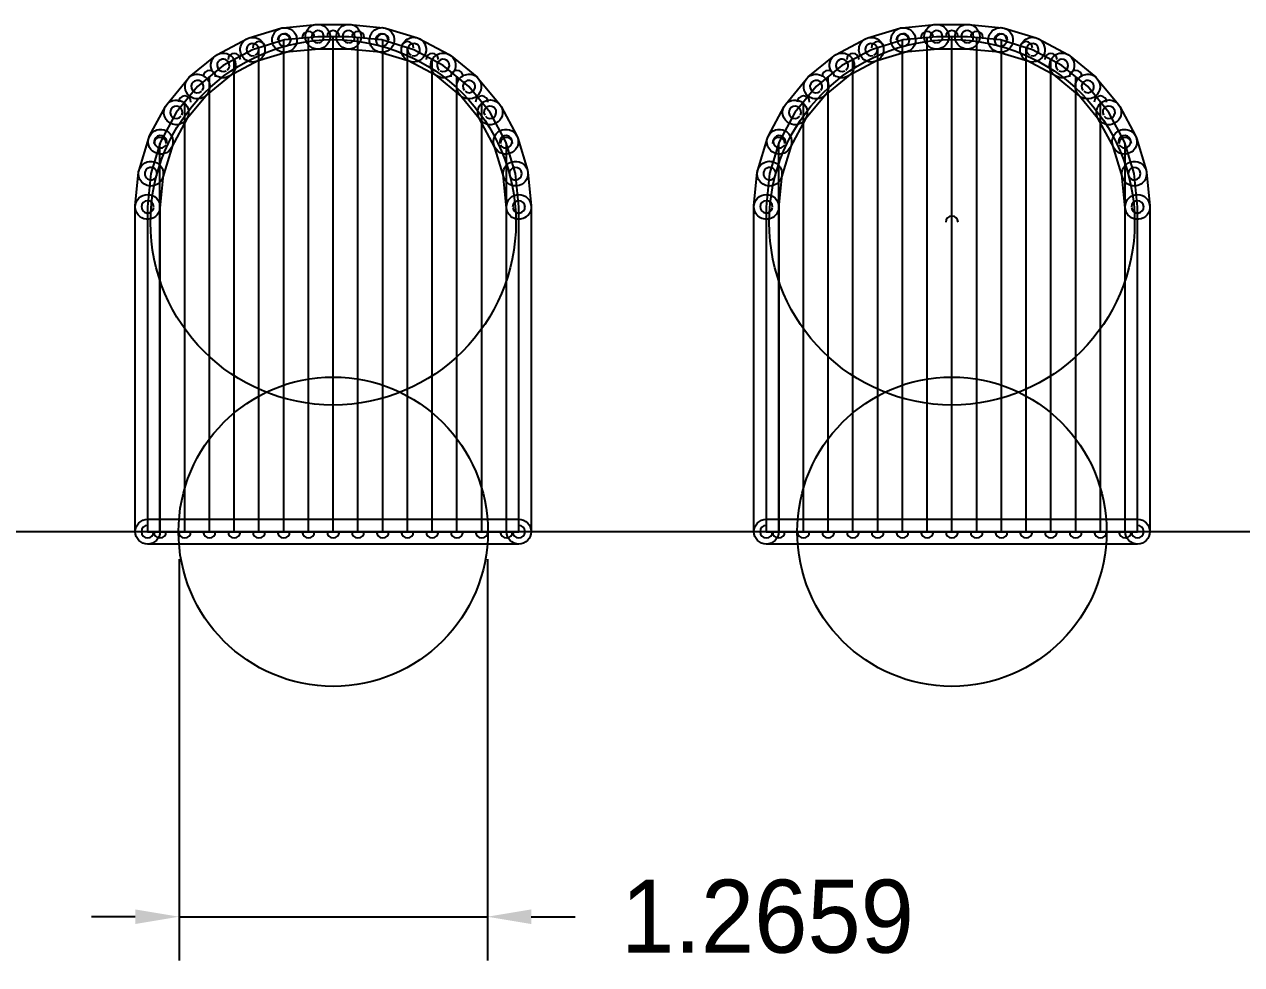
# Model space of a CAD drawing. Extents: x -87.3 to -53.8, y 2.2 to 28.4.
# Drawn here: x -72.375 to -67.378, y 3.838 to 7.699 of the extents above; entities that cross this region are included whole.
import ezdxf

# ---------------------------------------------------------------- set-up
doc = ezdxf.new("R2010")
doc.units = 0
doc.layers.get('0').update_dxf_attribs({"linetype": 'CONTINUOUS'})
doc.layers.get('DEFPOINTS').update_dxf_attribs({"linetype": 'CONTINUOUS'})
for name, color, linetype in [('16', 5, 'CONTINUOUS'), ('17', 3, 'CONTINUOUS'), ('20', 6, 'CONTINUOUS')]:
    doc.layers.add(name, color=color, linetype=linetype)
doc.styles.add('VCDSTYLE33', font='txt', dxfattribs={"width": 0.98})
doc.dimstyles.new('VCDDIMSTYLE01', dxfattribs={"dimtxt": 0.3, "dimasz": 0.18, "dimexe": 0.18, "dimexo": 0.0625, "dimgap": 0.09, "dimtad": 0, "dimtih": 1, "dimtoh": 1, "dimdec": 4, "dimzin": 12, "dimtxsty": 'VCDSTYLE33', "dimsah": 1, "dimcen": 0.09, "dimazin": 3, "dimtfac": 1, "dimtdec": 4, "dimtmove": 0, "dimatfit": 3, "dimtolj": 1, "dimtzin": 0})

# ---------------------------------------------------------------- blocks, each defined once
blk = doc.blocks.new('#POLYLINE_61_')
at = {"layer": '16'}
blk.add_arc((-68.5674, 5.6161), 0.0254, 180, 0, dxfattribs=at)
blk = doc.blocks.new('#POLYLINE_62_')
at = {"layer": '16'}
blk.add_arc((-68.5674, 6.8861), 0.0254, 0, 180, dxfattribs=at)
blk = doc.blocks.new('#POLYLINE_63_')
at = {"layer": '16'}
blk.add_line((-68.5674, 5.6161), (-68.5674, 6.8861), dxfattribs=at)
blk = doc.blocks.new('ROUNDP_15_')
blk.add_circle((0, 0), 0.635)
blk = doc.blocks.new('ROUNDP_16_')
blk.add_circle((0, 0), 0.635)
blk = doc.blocks.new('#POLYLINE_1162_')
at = {"layer": '16'}
blk.add_arc((-69.2786, 5.6161), 0.0254, 180, 0, dxfattribs=at)
blk = doc.blocks.new('#POLYLINE_1163_')
at = {"layer": '16'}
blk.add_arc((-69.2786, 7.2091), 0.0254, 0, 180, dxfattribs=at)
blk = doc.blocks.new('#POLYLINE_1164_')
at = {"layer": '16'}
blk.add_line((-69.2786, 5.6161), (-69.2786, 7.2091), dxfattribs=at)
blk = doc.blocks.new('#POLYLINE_1165_')
at = {"layer": '16'}
blk.add_arc((-69.177, 5.6161), 0.0254, 180, 0, dxfattribs=at)
blk = doc.blocks.new('#POLYLINE_1166_')
at = {"layer": '16'}
blk.add_arc((-69.177, 7.3799), 0.0254, 0, 180, dxfattribs=at)
blk = doc.blocks.new('#POLYLINE_1167_')
at = {"layer": '16'}
blk.add_line((-69.177, 5.6161), (-69.177, 7.3799), dxfattribs=at)
blk = doc.blocks.new('#POLYLINE_1168_')
at = {"layer": '16'}
blk.add_arc((-69.0754, 5.6161), 0.0254, 180, 0, dxfattribs=at)
blk = doc.blocks.new('#POLYLINE_1169_')
at = {"layer": '16'}
blk.add_arc((-69.0754, 7.4841), 0.0254, 0, 180, dxfattribs=at)
blk = doc.blocks.new('#POLYLINE_1170_')
at = {"layer": '16'}
blk.add_line((-69.0754, 5.6161), (-69.0754, 7.4841), dxfattribs=at)
blk = doc.blocks.new('#POLYLINE_1171_')
at = {"layer": '16'}
blk.add_arc((-68.9738, 5.6161), 0.0254, 180, 0, dxfattribs=at)
blk = doc.blocks.new('#POLYLINE_1172_')
at = {"layer": '16'}
blk.add_arc((-68.9738, 7.5545), 0.0254, 0, 180, dxfattribs=at)
blk = doc.blocks.new('#POLYLINE_1173_')
at = {"layer": '16'}
blk.add_line((-68.9738, 5.6161), (-68.9738, 7.5545), dxfattribs=at)
blk = doc.blocks.new('#POLYLINE_1174_')
at = {"layer": '16'}
blk.add_arc((-68.8722, 5.6161), 0.0254, 180, 0, dxfattribs=at)
blk = doc.blocks.new('#POLYLINE_1175_')
at = {"layer": '16'}
blk.add_arc((-68.8722, 7.6028), 0.0254, 0, 180, dxfattribs=at)
blk = doc.blocks.new('#POLYLINE_1176_')
at = {"layer": '16'}
blk.add_line((-68.8722, 5.6161), (-68.8722, 7.6028), dxfattribs=at)
blk = doc.blocks.new('#POLYLINE_1177_')
at = {"layer": '16'}
blk.add_arc((-68.7706, 5.6161), 0.0254, 180, 0, dxfattribs=at)
blk = doc.blocks.new('#POLYLINE_1178_')
at = {"layer": '16'}
blk.add_arc((-68.7706, 7.6336), 0.0254, 0, 180, dxfattribs=at)
blk = doc.blocks.new('#POLYLINE_1179_')
at = {"layer": '16'}
blk.add_line((-68.7706, 5.6161), (-68.7706, 7.6336), dxfattribs=at)
blk = doc.blocks.new('#POLYLINE_1180_')
at = {"layer": '16'}
blk.add_arc((-68.669, 5.6161), 0.0254, 180, 0, dxfattribs=at)
blk = doc.blocks.new('#POLYLINE_1181_')
at = {"layer": '16'}
blk.add_arc((-68.669, 7.6444), 0.0254, 0, 180, dxfattribs=at)
blk = doc.blocks.new('#POLYLINE_1182_')
at = {"layer": '16'}
blk.add_line((-68.669, 5.6161), (-68.669, 7.6444), dxfattribs=at)
blk = doc.blocks.new('#POLYLINE_1183_')
at = {"layer": '16'}
blk.add_arc((-68.5674, 5.6161), 0.0254, 180, 0, dxfattribs=at)
blk = doc.blocks.new('#POLYLINE_1184_')
at = {"layer": '16'}
blk.add_arc((-68.5674, 7.6481), 0.0254, 0, 180, dxfattribs=at)
blk = doc.blocks.new('#POLYLINE_1185_')
at = {"layer": '16'}
blk.add_line((-68.5674, 5.6161), (-68.5674, 7.6481), dxfattribs=at)
blk = doc.blocks.new('#POLYLINE_1186_')
at = {"layer": '16'}
blk.add_arc((-68.4658, 5.6161), 0.0254, 180, 0, dxfattribs=at)
blk = doc.blocks.new('#POLYLINE_1187_')
at = {"layer": '16'}
blk.add_arc((-68.4658, 7.6443), 0.0254, 0, 180, dxfattribs=at)
blk = doc.blocks.new('#POLYLINE_1188_')
at = {"layer": '16'}
blk.add_line((-68.4658, 5.6161), (-68.4658, 7.6443), dxfattribs=at)
blk = doc.blocks.new('#POLYLINE_1189_')
at = {"layer": '16'}
blk.add_arc((-68.3642, 5.6161), 0.0254, 180, 0, dxfattribs=at)
blk = doc.blocks.new('#POLYLINE_1190_')
at = {"layer": '16'}
blk.add_arc((-68.3642, 7.6336), 0.0254, 0, 180, dxfattribs=at)
blk = doc.blocks.new('#POLYLINE_1191_')
at = {"layer": '16'}
blk.add_line((-68.3642, 5.6161), (-68.3642, 7.6336), dxfattribs=at)
blk = doc.blocks.new('#POLYLINE_1192_')
at = {"layer": '16'}
blk.add_arc((-68.2626, 5.6161), 0.0254, 180, 0, dxfattribs=at)
blk = doc.blocks.new('#POLYLINE_1193_')
at = {"layer": '16'}
blk.add_arc((-68.2626, 7.6028), 0.0254, 0, 180, dxfattribs=at)
blk = doc.blocks.new('#POLYLINE_1194_')
at = {"layer": '16'}
blk.add_line((-68.2626, 5.6161), (-68.2626, 7.6028), dxfattribs=at)
blk = doc.blocks.new('#POLYLINE_1195_')
at = {"layer": '16'}
blk.add_arc((-68.161, 5.6161), 0.0254, 180, 0, dxfattribs=at)
blk = doc.blocks.new('#POLYLINE_1196_')
at = {"layer": '16'}
blk.add_arc((-68.161, 7.5545), 0.0254, 0, 180, dxfattribs=at)
blk = doc.blocks.new('#POLYLINE_1197_')
at = {"layer": '16'}
blk.add_line((-68.161, 5.6161), (-68.161, 7.5545), dxfattribs=at)
blk = doc.blocks.new('#POLYLINE_1198_')
at = {"layer": '16'}
blk.add_arc((-68.0594, 5.6161), 0.0254, 180, 0, dxfattribs=at)
blk = doc.blocks.new('#POLYLINE_1199_')
at = {"layer": '16'}
blk.add_arc((-68.0594, 7.4841), 0.0254, 0, 180, dxfattribs=at)
blk = doc.blocks.new('#POLYLINE_1200_')
at = {"layer": '16'}
blk.add_line((-68.0594, 5.6161), (-68.0594, 7.4841), dxfattribs=at)
blk = doc.blocks.new('#POLYLINE_1201_')
at = {"layer": '16'}
blk.add_arc((-67.9578, 5.6161), 0.0254, 180, 0, dxfattribs=at)
blk = doc.blocks.new('#POLYLINE_1202_')
at = {"layer": '16'}
blk.add_arc((-67.9578, 7.3799), 0.0254, 0, 180, dxfattribs=at)
blk = doc.blocks.new('#POLYLINE_1203_')
at = {"layer": '16'}
blk.add_line((-67.9578, 5.6161), (-67.9578, 7.3799), dxfattribs=at)
blk = doc.blocks.new('#POLYLINE_1204_')
at = {"layer": '16'}
blk.add_arc((-67.8562, 5.6161), 0.0254, 180, 0, dxfattribs=at)
blk = doc.blocks.new('#POLYLINE_1205_')
at = {"layer": '16'}
blk.add_arc((-67.8562, 7.2091), 0.0254, 0, 180, dxfattribs=at)
blk = doc.blocks.new('#POLYLINE_1206_')
at = {"layer": '16'}
blk.add_line((-67.8562, 5.6161), (-67.8562, 7.2091), dxfattribs=at)
blk = doc.blocks.new('#POLYLINE_1207_')
at = {"layer": '16'}
blk.add_arc((-69.3294, 5.6161), 0.0254, 90, 270, dxfattribs=at)
blk = doc.blocks.new('#POLYLINE_1208_')
at = {"layer": '16'}
blk.add_arc((-67.8054, 5.6161), 0.0254, 270, 90, dxfattribs=at)
blk = doc.blocks.new('#POLYLINE_1209_')
at = {"layer": '16'}
blk.add_line((-69.3294, 5.6161), (-67.8054, 5.6161), dxfattribs=at)
blk = doc.blocks.new('#POLYLINE_1210_')
at = {"layer": '16'}
blk.add_arc((-69.3294, 6.9496), 0.0254, 0, 180, dxfattribs=at)
blk = doc.blocks.new('#POLYLINE_1211_')
at = {"layer": '16'}
blk.add_arc((-69.3294, 5.6161), 0.0254, 180, 0, dxfattribs=at)
blk = doc.blocks.new('#POLYLINE_1212_')
at = {"layer": '16'}
blk.add_line((-69.3294, 6.9496), (-69.3294, 5.6161), dxfattribs=at)
blk = doc.blocks.new('#POLYLINE_1213_')
at = {"layer": '16'}
blk.add_arc((-69.316, 7.0859), 0.0254, 354.3567, 174.3567, dxfattribs=at)
blk = doc.blocks.new('#POLYLINE_1214_')
at = {"layer": '16'}
blk.add_arc((-69.3294, 6.9496), 0.0254, 174.3567, 354.3567, dxfattribs=at)
blk = doc.blocks.new('#POLYLINE_1215_')
at = {"layer": '16'}
blk.add_line((-69.316, 7.0859), (-69.3294, 6.9496), dxfattribs=at)
blk = doc.blocks.new('#POLYLINE_1216_')
at = {"layer": '16'}
blk.add_arc((-69.2762, 7.2169), 0.0254, 343.0631, 163.0631, dxfattribs=at)
blk = doc.blocks.new('#POLYLINE_1217_')
at = {"layer": '16'}
blk.add_arc((-69.316, 7.0859), 0.0254, 163.1711, 343.1711, dxfattribs=at)
blk = doc.blocks.new('#POLYLINE_1218_')
at = {"layer": '16'}
blk.add_line((-69.2762, 7.2169), (-69.316, 7.0859), dxfattribs=at)
blk = doc.blocks.new('#POLYLINE_1219_')
at = {"layer": '16'}
blk.add_arc((-69.2117, 7.3377), 0.0254, 331.9209, 151.9209, dxfattribs=at)
blk = doc.blocks.new('#POLYLINE_1220_')
at = {"layer": '16'}
blk.add_arc((-69.2762, 7.2169), 0.0254, 151.8214, 331.8214, dxfattribs=at)
blk = doc.blocks.new('#POLYLINE_1221_')
at = {"layer": '16'}
blk.add_line((-69.2117, 7.3377), (-69.2762, 7.2169), dxfattribs=at)
blk = doc.blocks.new('#POLYLINE_1222_')
at = {"layer": '16'}
blk.add_arc((-69.1249, 7.4435), 0.0254, 320.6709, 140.6709, dxfattribs=at)
blk = doc.blocks.new('#POLYLINE_1223_')
at = {"layer": '16'}
blk.add_arc((-69.2117, 7.3377), 0.0254, 140.6709, 320.6709, dxfattribs=at)
blk = doc.blocks.new('#POLYLINE_1224_')
at = {"layer": '16'}
blk.add_line((-69.1248, 7.4435), (-69.2117, 7.3377), dxfattribs=at)
blk = doc.blocks.new('#POLYLINE_1225_')
at = {"layer": '16'}
blk.add_arc((-69.019, 7.5304), 0.0254, 309.3291, 129.3291, dxfattribs=at)
blk = doc.blocks.new('#POLYLINE_1226_')
at = {"layer": '16'}
blk.add_arc((-69.1248, 7.4436), 0.0254, 129.3291, 309.3291, dxfattribs=at)
blk = doc.blocks.new('#POLYLINE_1227_')
at = {"layer": '16'}
blk.add_line((-69.019, 7.5304), (-69.1248, 7.4435), dxfattribs=at)
blk = doc.blocks.new('#POLYLINE_1228_')
at = {"layer": '16'}
blk.add_arc((-68.8982, 7.5949), 0.0254, 298.1786, 118.1786, dxfattribs=at)
blk = doc.blocks.new('#POLYLINE_1229_')
at = {"layer": '16'}
blk.add_arc((-69.019, 7.5304), 0.0254, 118.0791, 298.0791, dxfattribs=at)
blk = doc.blocks.new('#POLYLINE_1230_')
at = {"layer": '16'}
blk.add_line((-68.8982, 7.5949), (-69.019, 7.5304), dxfattribs=at)
blk = doc.blocks.new('#POLYLINE_1231_')
at = {"layer": '16'}
blk.add_arc((-68.7672, 7.6347), 0.0254, 286.8289, 106.8289, dxfattribs=at)
blk = doc.blocks.new('#POLYLINE_1232_')
at = {"layer": '16'}
blk.add_arc((-68.8982, 7.5949), 0.0254, 106.9369, 286.9369, dxfattribs=at)
blk = doc.blocks.new('#POLYLINE_1233_')
at = {"layer": '16'}
blk.add_line((-68.7672, 7.6347), (-68.8982, 7.5949), dxfattribs=at)
blk = doc.blocks.new('#POLYLINE_1234_')
at = {"layer": '16'}
blk.add_arc((-68.6309, 7.6481), 0.0254, 275.6433, 95.6433, dxfattribs=at)
blk = doc.blocks.new('#POLYLINE_1235_')
at = {"layer": '16'}
blk.add_arc((-68.7672, 7.6347), 0.0254, 95.6433, 275.6433, dxfattribs=at)
blk = doc.blocks.new('#POLYLINE_1236_')
at = {"layer": '16'}
blk.add_line((-68.6309, 7.6481), (-68.7672, 7.6347), dxfattribs=at)
blk = doc.blocks.new('#POLYLINE_1237_')
at = {"layer": '16'}
blk.add_arc((-68.5039, 7.6481), 0.0254, 270, 90, dxfattribs=at)
blk = doc.blocks.new('#POLYLINE_1238_')
at = {"layer": '16'}
blk.add_arc((-68.6309, 7.6481), 0.0254, 90, 270, dxfattribs=at)
blk = doc.blocks.new('#POLYLINE_1239_')
at = {"layer": '16'}
blk.add_line((-68.5039, 7.6481), (-68.6309, 7.6481), dxfattribs=at)
blk = doc.blocks.new('#POLYLINE_1240_')
at = {"layer": '16'}
blk.add_arc((-68.3676, 7.6347), 0.0254, 264.3567, 84.3567, dxfattribs=at)
blk = doc.blocks.new('#POLYLINE_1241_')
at = {"layer": '16'}
blk.add_arc((-68.5039, 7.6481), 0.0254, 84.3567, 264.3567, dxfattribs=at)
blk = doc.blocks.new('#POLYLINE_1242_')
at = {"layer": '16'}
blk.add_line((-68.3676, 7.6347), (-68.5039, 7.6481), dxfattribs=at)
blk = doc.blocks.new('#POLYLINE_1243_')
at = {"layer": '16'}
blk.add_arc((-68.2366, 7.5949), 0.0254, 253.0631, 73.0631, dxfattribs=at)
blk = doc.blocks.new('#POLYLINE_1244_')
at = {"layer": '16'}
blk.add_arc((-68.3677, 7.6347), 0.0254, 73.1711, 253.1711, dxfattribs=at)
blk = doc.blocks.new('#POLYLINE_1245_')
at = {"layer": '16'}
blk.add_line((-68.2366, 7.5949), (-68.3676, 7.6347), dxfattribs=at)
blk = doc.blocks.new('#POLYLINE_1246_')
at = {"layer": '16'}
blk.add_arc((-68.1159, 7.5304), 0.0254, 241.9209, 61.9209, dxfattribs=at)
blk = doc.blocks.new('#POLYLINE_1247_')
at = {"layer": '16'}
blk.add_arc((-68.2366, 7.5949), 0.0254, 61.8214, 241.8214, dxfattribs=at)
blk = doc.blocks.new('#POLYLINE_1248_')
at = {"layer": '16'}
blk.add_line((-68.1158, 7.5304), (-68.2366, 7.5949), dxfattribs=at)
blk = doc.blocks.new('#POLYLINE_1249_')
at = {"layer": '16'}
blk.add_arc((-68.01, 7.4436), 0.0254, 230.6709, 50.6709, dxfattribs=at)
blk = doc.blocks.new('#POLYLINE_1250_')
at = {"layer": '16'}
blk.add_arc((-68.1158, 7.5304), 0.0254, 50.6709, 230.6709, dxfattribs=at)
blk = doc.blocks.new('#POLYLINE_1251_')
at = {"layer": '16'}
blk.add_line((-68.01, 7.4435), (-68.1158, 7.5304), dxfattribs=at)
blk = doc.blocks.new('#POLYLINE_1252_')
at = {"layer": '16'}
blk.add_arc((-67.9232, 7.3377), 0.0254, 219.3291, 39.3291, dxfattribs=at)
blk = doc.blocks.new('#POLYLINE_1253_')
at = {"layer": '16'}
blk.add_arc((-68.01, 7.4435), 0.0254, 39.3291, 219.3291, dxfattribs=at)
blk = doc.blocks.new('#POLYLINE_1254_')
at = {"layer": '16'}
blk.add_line((-67.9231, 7.3377), (-68.01, 7.4435), dxfattribs=at)
blk = doc.blocks.new('#POLYLINE_1255_')
at = {"layer": '16'}
blk.add_arc((-67.8586, 7.2169), 0.0254, 208.1786, 28.1786, dxfattribs=at)
blk = doc.blocks.new('#POLYLINE_1256_')
at = {"layer": '16'}
blk.add_arc((-67.9231, 7.3377), 0.0254, 28.0791, 208.0791, dxfattribs=at)
blk = doc.blocks.new('#POLYLINE_1257_')
at = {"layer": '16'}
blk.add_line((-67.8586, 7.2169), (-67.9231, 7.3377), dxfattribs=at)
blk = doc.blocks.new('#POLYLINE_1258_')
at = {"layer": '16'}
blk.add_arc((-67.8188, 7.0859), 0.0254, 196.8289, 16.8289, dxfattribs=at)
blk = doc.blocks.new('#POLYLINE_1259_')
at = {"layer": '16'}
blk.add_arc((-67.8586, 7.2169), 0.0254, 16.9369, 196.9369, dxfattribs=at)
blk = doc.blocks.new('#POLYLINE_1260_')
at = {"layer": '16'}
blk.add_line((-67.8188, 7.0859), (-67.8586, 7.2169), dxfattribs=at)
blk = doc.blocks.new('#POLYLINE_1261_')
at = {"layer": '16'}
blk.add_arc((-67.8054, 6.9496), 0.0254, 185.6433, 5.6433, dxfattribs=at)
blk = doc.blocks.new('#POLYLINE_1262_')
at = {"layer": '16'}
blk.add_arc((-67.8188, 7.0859), 0.0254, 5.6433, 185.6433, dxfattribs=at)
blk = doc.blocks.new('#POLYLINE_1263_')
at = {"layer": '16'}
blk.add_line((-67.8054, 6.9496), (-67.8188, 7.0859), dxfattribs=at)
blk = doc.blocks.new('#POLYLINE_1264_')
at = {"layer": '16'}
blk.add_arc((-67.8054, 5.6161), 0.0254, 180, 0, dxfattribs=at)
blk = doc.blocks.new('#POLYLINE_1265_')
at = {"layer": '16'}
blk.add_arc((-67.8054, 6.9496), 0.0254, 0, 180, dxfattribs=at)
blk = doc.blocks.new('#POLYLINE_1266_')
at = {"layer": '16'}
blk.add_line((-67.8054, 5.6161), (-67.8054, 6.9496), dxfattribs=at)
blk = doc.blocks.new('ROUNDP_22_')
blk.add_circle((0, 0), 0.75)
blk = doc.blocks.new('#POLYLINE_1267_')
at = {"layer": '16'}
blk.add_arc((-71.8186, 5.6161), 0.0254, 180, 0, dxfattribs=at)
blk = doc.blocks.new('#POLYLINE_1268_')
at = {"layer": '16'}
blk.add_arc((-71.8186, 7.2091), 0.0254, 0, 180, dxfattribs=at)
blk = doc.blocks.new('#POLYLINE_1269_')
at = {"layer": '16'}
blk.add_line((-71.8186, 5.6161), (-71.8186, 7.2091), dxfattribs=at)
blk = doc.blocks.new('#POLYLINE_1270_')
at = {"layer": '16'}
blk.add_arc((-71.717, 5.6161), 0.0254, 180, 0, dxfattribs=at)
blk = doc.blocks.new('#POLYLINE_1271_')
at = {"layer": '16'}
blk.add_arc((-71.717, 7.3799), 0.0254, 0, 180, dxfattribs=at)
blk = doc.blocks.new('#POLYLINE_1272_')
at = {"layer": '16'}
blk.add_line((-71.717, 5.6161), (-71.717, 7.3799), dxfattribs=at)
blk = doc.blocks.new('#POLYLINE_1273_')
at = {"layer": '16'}
blk.add_arc((-71.6154, 5.6161), 0.0254, 180, 0, dxfattribs=at)
blk = doc.blocks.new('#POLYLINE_1274_')
at = {"layer": '16'}
blk.add_arc((-71.6154, 7.4841), 0.0254, 0, 180, dxfattribs=at)
blk = doc.blocks.new('#POLYLINE_1275_')
at = {"layer": '16'}
blk.add_line((-71.6154, 5.6161), (-71.6154, 7.4841), dxfattribs=at)
blk = doc.blocks.new('#POLYLINE_1276_')
at = {"layer": '16'}
blk.add_arc((-71.5138, 5.6161), 0.0254, 180, 0, dxfattribs=at)
blk = doc.blocks.new('#POLYLINE_1277_')
at = {"layer": '16'}
blk.add_arc((-71.5138, 7.5545), 0.0254, 0, 180, dxfattribs=at)
blk = doc.blocks.new('#POLYLINE_1278_')
at = {"layer": '16'}
blk.add_line((-71.5138, 5.6161), (-71.5138, 7.5545), dxfattribs=at)
blk = doc.blocks.new('#POLYLINE_1279_')
at = {"layer": '16'}
blk.add_arc((-71.4122, 5.6161), 0.0254, 180, 0, dxfattribs=at)
blk = doc.blocks.new('#POLYLINE_1280_')
at = {"layer": '16'}
blk.add_arc((-71.4122, 7.6028), 0.0254, 0, 180, dxfattribs=at)
blk = doc.blocks.new('#POLYLINE_1281_')
at = {"layer": '16'}
blk.add_line((-71.4122, 5.6161), (-71.4122, 7.6028), dxfattribs=at)
blk = doc.blocks.new('#POLYLINE_1282_')
at = {"layer": '16'}
blk.add_arc((-71.3106, 5.6161), 0.0254, 180, 0, dxfattribs=at)
blk = doc.blocks.new('#POLYLINE_1283_')
at = {"layer": '16'}
blk.add_arc((-71.3106, 7.6336), 0.0254, 0, 180, dxfattribs=at)
blk = doc.blocks.new('#POLYLINE_1284_')
at = {"layer": '16'}
blk.add_line((-71.3106, 5.6161), (-71.3106, 7.6336), dxfattribs=at)
blk = doc.blocks.new('#POLYLINE_1285_')
at = {"layer": '16'}
blk.add_arc((-71.209, 5.6161), 0.0254, 180, 0, dxfattribs=at)
blk = doc.blocks.new('#POLYLINE_1286_')
at = {"layer": '16'}
blk.add_arc((-71.209, 7.6444), 0.0254, 0, 180, dxfattribs=at)
blk = doc.blocks.new('#POLYLINE_1287_')
at = {"layer": '16'}
blk.add_line((-71.209, 5.6161), (-71.209, 7.6444), dxfattribs=at)
blk = doc.blocks.new('#POLYLINE_1288_')
at = {"layer": '16'}
blk.add_arc((-71.1074, 5.6161), 0.0254, 180, 0, dxfattribs=at)
blk = doc.blocks.new('#POLYLINE_1289_')
at = {"layer": '16'}
blk.add_arc((-71.1074, 7.6481), 0.0254, 0, 180, dxfattribs=at)
blk = doc.blocks.new('#POLYLINE_1290_')
at = {"layer": '16'}
blk.add_line((-71.1074, 5.6161), (-71.1074, 7.6481), dxfattribs=at)
blk = doc.blocks.new('#POLYLINE_1291_')
at = {"layer": '16'}
blk.add_arc((-71.0058, 5.6161), 0.0254, 180, 0, dxfattribs=at)
blk = doc.blocks.new('#POLYLINE_1292_')
at = {"layer": '16'}
blk.add_arc((-71.0058, 7.6443), 0.0254, 0, 180, dxfattribs=at)
blk = doc.blocks.new('#POLYLINE_1293_')
at = {"layer": '16'}
blk.add_line((-71.0058, 5.6161), (-71.0058, 7.6443), dxfattribs=at)
blk = doc.blocks.new('#POLYLINE_1294_')
at = {"layer": '16'}
blk.add_arc((-70.9042, 5.6161), 0.0254, 180, 0, dxfattribs=at)
blk = doc.blocks.new('#POLYLINE_1295_')
at = {"layer": '16'}
blk.add_arc((-70.9042, 7.6336), 0.0254, 0, 180, dxfattribs=at)
blk = doc.blocks.new('#POLYLINE_1296_')
at = {"layer": '16'}
blk.add_line((-70.9042, 5.6161), (-70.9042, 7.6336), dxfattribs=at)
blk = doc.blocks.new('#POLYLINE_1297_')
at = {"layer": '16'}
blk.add_arc((-70.8026, 5.6161), 0.0254, 180, 0, dxfattribs=at)
blk = doc.blocks.new('#POLYLINE_1298_')
at = {"layer": '16'}
blk.add_arc((-70.8026, 7.6028), 0.0254, 0, 180, dxfattribs=at)
blk = doc.blocks.new('#POLYLINE_1299_')
at = {"layer": '16'}
blk.add_line((-70.8026, 5.6161), (-70.8026, 7.6028), dxfattribs=at)
blk = doc.blocks.new('#POLYLINE_1300_')
at = {"layer": '16'}
blk.add_arc((-70.701, 5.6161), 0.0254, 180, 0, dxfattribs=at)
blk = doc.blocks.new('#POLYLINE_1301_')
at = {"layer": '16'}
blk.add_arc((-70.701, 7.5545), 0.0254, 0, 180, dxfattribs=at)
blk = doc.blocks.new('#POLYLINE_1302_')
at = {"layer": '16'}
blk.add_line((-70.701, 5.6161), (-70.701, 7.5545), dxfattribs=at)
blk = doc.blocks.new('#POLYLINE_1303_')
at = {"layer": '16'}
blk.add_arc((-70.5994, 5.6161), 0.0254, 180, 0, dxfattribs=at)
blk = doc.blocks.new('#POLYLINE_1304_')
at = {"layer": '16'}
blk.add_arc((-70.5994, 7.4841), 0.0254, 0, 180, dxfattribs=at)
blk = doc.blocks.new('#POLYLINE_1305_')
at = {"layer": '16'}
blk.add_line((-70.5994, 5.6161), (-70.5994, 7.4841), dxfattribs=at)
blk = doc.blocks.new('#POLYLINE_1306_')
at = {"layer": '16'}
blk.add_arc((-70.4978, 5.6161), 0.0254, 180, 0, dxfattribs=at)
blk = doc.blocks.new('#POLYLINE_1307_')
at = {"layer": '16'}
blk.add_arc((-70.4978, 7.3799), 0.0254, 0, 180, dxfattribs=at)
blk = doc.blocks.new('#POLYLINE_1308_')
at = {"layer": '16'}
blk.add_line((-70.4978, 5.6161), (-70.4978, 7.3799), dxfattribs=at)
blk = doc.blocks.new('#POLYLINE_1309_')
at = {"layer": '16'}
blk.add_arc((-70.3962, 5.6161), 0.0254, 180, 0, dxfattribs=at)
blk = doc.blocks.new('#POLYLINE_1310_')
at = {"layer": '16'}
blk.add_arc((-70.3962, 7.2091), 0.0254, 0, 180, dxfattribs=at)
blk = doc.blocks.new('#POLYLINE_1311_')
at = {"layer": '16'}
blk.add_line((-70.3962, 5.6161), (-70.3962, 7.2091), dxfattribs=at)
blk = doc.blocks.new('#POLYLINE_1312_')
at = {"layer": '16'}
blk.add_arc((-71.8694, 5.6161), 0.0254, 90, 270, dxfattribs=at)
blk = doc.blocks.new('#POLYLINE_1313_')
at = {"layer": '16'}
blk.add_arc((-70.3454, 5.6161), 0.0254, 270, 90, dxfattribs=at)
blk = doc.blocks.new('#POLYLINE_1314_')
at = {"layer": '16'}
blk.add_line((-71.8694, 5.6161), (-70.3454, 5.6161), dxfattribs=at)
blk = doc.blocks.new('#POLYLINE_1315_')
at = {"layer": '16'}
blk.add_arc((-71.8694, 6.9496), 0.0254, 0, 180, dxfattribs=at)
blk = doc.blocks.new('#POLYLINE_1316_')
at = {"layer": '16'}
blk.add_arc((-71.8694, 5.6161), 0.0254, 180, 0, dxfattribs=at)
blk = doc.blocks.new('#POLYLINE_1317_')
at = {"layer": '16'}
blk.add_line((-71.8694, 6.9496), (-71.8694, 5.6161), dxfattribs=at)
blk = doc.blocks.new('#POLYLINE_1318_')
at = {"layer": '16'}
blk.add_arc((-71.856, 7.0859), 0.0254, 354.3567, 174.3567, dxfattribs=at)
blk = doc.blocks.new('#POLYLINE_1319_')
at = {"layer": '16'}
blk.add_arc((-71.8694, 6.9496), 0.0254, 174.3567, 354.3567, dxfattribs=at)
blk = doc.blocks.new('#POLYLINE_1320_')
at = {"layer": '16'}
blk.add_line((-71.856, 7.0859), (-71.8694, 6.9496), dxfattribs=at)
blk = doc.blocks.new('#POLYLINE_1321_')
at = {"layer": '16'}
blk.add_arc((-71.8162, 7.2169), 0.0254, 343.0631, 163.0631, dxfattribs=at)
blk = doc.blocks.new('#POLYLINE_1322_')
at = {"layer": '16'}
blk.add_arc((-71.856, 7.0859), 0.0254, 163.1711, 343.1711, dxfattribs=at)
blk = doc.blocks.new('#POLYLINE_1323_')
at = {"layer": '16'}
blk.add_line((-71.8162, 7.2169), (-71.856, 7.0859), dxfattribs=at)
blk = doc.blocks.new('#POLYLINE_1324_')
at = {"layer": '16'}
blk.add_arc((-71.7517, 7.3377), 0.0254, 331.9209, 151.9209, dxfattribs=at)
blk = doc.blocks.new('#POLYLINE_1325_')
at = {"layer": '16'}
blk.add_arc((-71.8162, 7.2169), 0.0254, 151.8214, 331.8214, dxfattribs=at)
blk = doc.blocks.new('#POLYLINE_1326_')
at = {"layer": '16'}
blk.add_line((-71.7517, 7.3377), (-71.8162, 7.2169), dxfattribs=at)
blk = doc.blocks.new('#POLYLINE_1327_')
at = {"layer": '16'}
blk.add_arc((-71.6649, 7.4435), 0.0254, 320.6709, 140.6709, dxfattribs=at)
blk = doc.blocks.new('#POLYLINE_1328_')
at = {"layer": '16'}
blk.add_arc((-71.7517, 7.3377), 0.0254, 140.6709, 320.6709, dxfattribs=at)
blk = doc.blocks.new('#POLYLINE_1329_')
at = {"layer": '16'}
blk.add_line((-71.6648, 7.4435), (-71.7517, 7.3377), dxfattribs=at)
blk = doc.blocks.new('#POLYLINE_1330_')
at = {"layer": '16'}
blk.add_arc((-71.559, 7.5304), 0.0254, 309.3291, 129.3291, dxfattribs=at)
blk = doc.blocks.new('#POLYLINE_1331_')
at = {"layer": '16'}
blk.add_arc((-71.6648, 7.4436), 0.0254, 129.3291, 309.3291, dxfattribs=at)
blk = doc.blocks.new('#POLYLINE_1332_')
at = {"layer": '16'}
blk.add_line((-71.559, 7.5304), (-71.6648, 7.4435), dxfattribs=at)
blk = doc.blocks.new('#POLYLINE_1333_')
at = {"layer": '16'}
blk.add_arc((-71.4382, 7.5949), 0.0254, 298.1786, 118.1786, dxfattribs=at)
blk = doc.blocks.new('#POLYLINE_1334_')
at = {"layer": '16'}
blk.add_arc((-71.559, 7.5304), 0.0254, 118.0791, 298.0791, dxfattribs=at)
blk = doc.blocks.new('#POLYLINE_1335_')
at = {"layer": '16'}
blk.add_line((-71.4382, 7.5949), (-71.559, 7.5304), dxfattribs=at)
blk = doc.blocks.new('#POLYLINE_1336_')
at = {"layer": '16'}
blk.add_arc((-71.3072, 7.6347), 0.0254, 286.8289, 106.8289, dxfattribs=at)
blk = doc.blocks.new('#POLYLINE_1337_')
at = {"layer": '16'}
blk.add_arc((-71.4382, 7.5949), 0.0254, 106.9369, 286.9369, dxfattribs=at)
blk = doc.blocks.new('#POLYLINE_1338_')
at = {"layer": '16'}
blk.add_line((-71.3072, 7.6347), (-71.4382, 7.5949), dxfattribs=at)
blk = doc.blocks.new('#POLYLINE_1339_')
at = {"layer": '16'}
blk.add_arc((-71.1709, 7.6481), 0.0254, 275.6433, 95.6433, dxfattribs=at)
blk = doc.blocks.new('#POLYLINE_1340_')
at = {"layer": '16'}
blk.add_arc((-71.3072, 7.6347), 0.0254, 95.6433, 275.6433, dxfattribs=at)
blk = doc.blocks.new('#POLYLINE_1341_')
at = {"layer": '16'}
blk.add_line((-71.1709, 7.6481), (-71.3072, 7.6347), dxfattribs=at)
blk = doc.blocks.new('#POLYLINE_1342_')
at = {"layer": '16'}
blk.add_arc((-71.0439, 7.6481), 0.0254, 270, 90, dxfattribs=at)
blk = doc.blocks.new('#POLYLINE_1343_')
at = {"layer": '16'}
blk.add_arc((-71.1709, 7.6481), 0.0254, 90, 270, dxfattribs=at)
blk = doc.blocks.new('#POLYLINE_1344_')
at = {"layer": '16'}
blk.add_line((-71.0439, 7.6481), (-71.1709, 7.6481), dxfattribs=at)
blk = doc.blocks.new('#POLYLINE_1345_')
at = {"layer": '16'}
blk.add_arc((-70.9076, 7.6347), 0.0254, 264.3567, 84.3567, dxfattribs=at)
blk = doc.blocks.new('#POLYLINE_1346_')
at = {"layer": '16'}
blk.add_arc((-71.0439, 7.6481), 0.0254, 84.3567, 264.3567, dxfattribs=at)
blk = doc.blocks.new('#POLYLINE_1347_')
at = {"layer": '16'}
blk.add_line((-70.9076, 7.6347), (-71.0439, 7.6481), dxfattribs=at)
blk = doc.blocks.new('#POLYLINE_1348_')
at = {"layer": '16'}
blk.add_arc((-70.7766, 7.5949), 0.0254, 253.0631, 73.0631, dxfattribs=at)
blk = doc.blocks.new('#POLYLINE_1349_')
at = {"layer": '16'}
blk.add_arc((-70.9077, 7.6347), 0.0254, 73.1711, 253.1711, dxfattribs=at)
blk = doc.blocks.new('#POLYLINE_1350_')
at = {"layer": '16'}
blk.add_line((-70.7766, 7.5949), (-70.9076, 7.6347), dxfattribs=at)
blk = doc.blocks.new('#POLYLINE_1351_')
at = {"layer": '16'}
blk.add_arc((-70.6559, 7.5304), 0.0254, 241.9209, 61.9209, dxfattribs=at)
blk = doc.blocks.new('#POLYLINE_1352_')
at = {"layer": '16'}
blk.add_arc((-70.7766, 7.5949), 0.0254, 61.8214, 241.8214, dxfattribs=at)
blk = doc.blocks.new('#POLYLINE_1353_')
at = {"layer": '16'}
blk.add_line((-70.6558, 7.5304), (-70.7766, 7.5949), dxfattribs=at)
blk = doc.blocks.new('#POLYLINE_1354_')
at = {"layer": '16'}
blk.add_arc((-70.55, 7.4436), 0.0254, 230.6709, 50.6709, dxfattribs=at)
blk = doc.blocks.new('#POLYLINE_1355_')
at = {"layer": '16'}
blk.add_arc((-70.6558, 7.5304), 0.0254, 50.6709, 230.6709, dxfattribs=at)
blk = doc.blocks.new('#POLYLINE_1356_')
at = {"layer": '16'}
blk.add_line((-70.55, 7.4435), (-70.6558, 7.5304), dxfattribs=at)
blk = doc.blocks.new('#POLYLINE_1357_')
at = {"layer": '16'}
blk.add_arc((-70.4632, 7.3377), 0.0254, 219.3291, 39.3291, dxfattribs=at)
blk = doc.blocks.new('#POLYLINE_1358_')
at = {"layer": '16'}
blk.add_arc((-70.55, 7.4435), 0.0254, 39.3291, 219.3291, dxfattribs=at)
blk = doc.blocks.new('#POLYLINE_1359_')
at = {"layer": '16'}
blk.add_line((-70.4631, 7.3377), (-70.55, 7.4435), dxfattribs=at)
blk = doc.blocks.new('#POLYLINE_1360_')
at = {"layer": '16'}
blk.add_arc((-70.3986, 7.2169), 0.0254, 208.1786, 28.1786, dxfattribs=at)
blk = doc.blocks.new('#POLYLINE_1361_')
at = {"layer": '16'}
blk.add_arc((-70.4631, 7.3377), 0.0254, 28.0791, 208.0791, dxfattribs=at)
blk = doc.blocks.new('#POLYLINE_1362_')
at = {"layer": '16'}
blk.add_line((-70.3986, 7.2169), (-70.4631, 7.3377), dxfattribs=at)
blk = doc.blocks.new('#POLYLINE_1363_')
at = {"layer": '16'}
blk.add_arc((-70.3588, 7.0859), 0.0254, 196.8289, 16.8289, dxfattribs=at)
blk = doc.blocks.new('#POLYLINE_1364_')
at = {"layer": '16'}
blk.add_arc((-70.3986, 7.2169), 0.0254, 16.9369, 196.9369, dxfattribs=at)
blk = doc.blocks.new('#POLYLINE_1365_')
at = {"layer": '16'}
blk.add_line((-70.3588, 7.0859), (-70.3986, 7.2169), dxfattribs=at)
blk = doc.blocks.new('#POLYLINE_1366_')
at = {"layer": '16'}
blk.add_arc((-70.3454, 6.9496), 0.0254, 185.6433, 5.6433, dxfattribs=at)
blk = doc.blocks.new('#POLYLINE_1367_')
at = {"layer": '16'}
blk.add_arc((-70.3588, 7.0859), 0.0254, 5.6433, 185.6433, dxfattribs=at)
blk = doc.blocks.new('#POLYLINE_1368_')
at = {"layer": '16'}
blk.add_line((-70.3454, 6.9496), (-70.3588, 7.0859), dxfattribs=at)
blk = doc.blocks.new('#POLYLINE_1369_')
at = {"layer": '16'}
blk.add_arc((-70.3454, 5.6161), 0.0254, 180, 0, dxfattribs=at)
blk = doc.blocks.new('#POLYLINE_1370_')
at = {"layer": '16'}
blk.add_arc((-70.3454, 6.9496), 0.0254, 0, 180, dxfattribs=at)
blk = doc.blocks.new('#POLYLINE_1371_')
at = {"layer": '16'}
blk.add_line((-70.3454, 5.6161), (-70.3454, 6.9496), dxfattribs=at)
blk = doc.blocks.new('ROUNDP_23_')
blk.add_circle((0, 0), 0.75)
blk = doc.blocks.new('*D2004')
at = {"color": 0}
for p, q in [((-71.7404, 5.5028), (-71.7404, 3.8553)), ((-70.4745, 5.5028), (-70.4745, 3.8553)), ((-71.9204, 4.0353), (-72.1004, 4.0353)), ((-71.7404, 4.0353), (-70.4745, 4.0353)), ((-70.2945, 4.0353), (-70.1145, 4.0353))]:
    blk.add_line(p, q, dxfattribs=at)
for points in [[(-71.9204, 4.0053), (-71.9204, 4.0653), (-71.7404, 4.0353)], [(-70.2945, 4.0653), (-70.2945, 4.0053), (-70.4745, 4.0353)]]:
    blk.add_solid(points, dxfattribs=at)
at = {"layer": 'DEFPOINTS', "color": 0}
for p in [(-71.7404, 5.5653), (-70.4745, 5.5653), (-70.4745, 4.0353)]:
    blk.add_point(p, dxfattribs=at)
at = {"color": 0, "insert": (-69.3245, 4.0353), "char_height": 0.3, "attachment_point": 5, "style": 'VCDSTYLE33'}
blk.add_mtext('\\A1;1.2659', dxfattribs=at)
blk = doc.blocks.new('ROUNDP_40_')
blk.add_circle((0, 0), 0.635)
blk = doc.blocks.new('ROUNDP_41_')
blk.add_circle((0, 0), 0.635)
blk = doc.blocks.new('ROUNDP_47_')
blk.add_circle((0, 0), 0.75)
blk = doc.blocks.new('ROUNDP_48_')
blk.add_circle((0, 0), 0.75)

msp = doc.modelspace()

# ---------------------------------------------------------------- linework, layer by layer
at = {"layer": '16'}
for points in [[(-71.31222, 7.6852), (-71.17592, 7.6987, -1), (-71.16592, 7.5975), (-71.30222, 7.5841, -1)], [(-71.17092, 7.6989), (-71.04392, 7.6989, -1), (-71.04392, 7.5973), (-71.17092, 7.5973, -1)], [(-71.03892, 7.6987), (-70.90262, 7.6852, -1), (-70.91262, 7.5841), (-71.04892, 7.5975, -1)], [(-68.77222, 7.6852), (-68.63592, 7.6987, -1), (-68.62592, 7.5975), (-68.76222, 7.5841, -1)], [(-68.63092, 7.6989), (-68.50392, 7.6989, -1), (-68.50392, 7.5973), (-68.63092, 7.5973, -1)], [(-68.49892, 7.6987), (-68.36262, 7.6852, -1), (-68.37262, 7.5841), (-68.50892, 7.5975, -1)], [(-71.45292, 7.6435), (-71.32192, 7.6833, -1), (-71.29242, 7.5861), (-71.42352, 7.5463, -1)], [(-70.89292, 7.6833), (-70.76192, 7.6435, -1), (-70.79132, 7.5463), (-70.92242, 7.5861, -1)], [(-68.91292, 7.6435), (-68.78192, 7.6833, -1), (-68.75242, 7.5861), (-68.88352, 7.5463, -1)], [(-68.35292, 7.6833), (-68.22192, 7.6435, -1), (-68.25132, 7.5463), (-68.38242, 7.5861, -1)], [(-71.58292, 7.5752), (-71.46222, 7.6397, -1), (-71.41432, 7.5501), (-71.53502, 7.4856, -1)], [(-70.75262, 7.6397), (-70.63192, 7.5752, -1), (-70.67982, 7.4856), (-70.80052, 7.5501, -1)], [(-69.04292, 7.5752), (-68.92222, 7.6397, -1), (-68.87432, 7.5501), (-68.99502, 7.4856, -1)], [(-68.21262, 7.6397), (-68.09192, 7.5752, -1), (-68.13982, 7.4856), (-68.26052, 7.5501, -1)], [(-71.69702, 7.4828), (-71.59122, 7.5697, -1), (-71.52672, 7.4911), (-71.63262, 7.4042, -1)], [(-70.62362, 7.5697), (-70.51782, 7.4828, -1), (-70.58222, 7.4042), (-70.68812, 7.4911, -1)], [(-69.15702, 7.4828), (-69.05122, 7.5697, -1), (-68.98672, 7.4911), (-69.09262, 7.4042, -1)], [(-68.08362, 7.5697), (-67.97782, 7.4828, -1), (-68.04222, 7.4042), (-68.14812, 7.4911, -1)], [(-71.79102, 7.3699), (-71.70412, 7.4757, -1), (-71.62552, 7.4113), (-71.71242, 7.3054, -1)], [(-70.51072, 7.4757), (-70.42382, 7.3699, -1), (-70.50242, 7.3054), (-70.58932, 7.4113, -1)], [(-69.25102, 7.3699), (-69.16412, 7.4757, -1), (-69.08552, 7.4113), (-69.17242, 7.3054, -1)], [(-67.97072, 7.4757), (-67.88382, 7.3699, -1), (-67.96242, 7.3054), (-68.04932, 7.4113, -1)], [(-71.86102, 7.2409), (-71.79652, 7.3616, -1), (-71.70692, 7.3137), (-71.77142, 7.193, -1)], [(-70.41832, 7.3616), (-70.35382, 7.2409, -1), (-70.44342, 7.193), (-70.50792, 7.3137, -1)], [(-69.32102, 7.2409), (-69.25652, 7.3616, -1), (-69.16692, 7.3137), (-69.23142, 7.193, -1)], [(-67.87832, 7.3616), (-67.81382, 7.2409, -1), (-67.90342, 7.193), (-67.96792, 7.3137, -1)], [(-71.90462, 7.1006), (-71.86482, 7.2316, -1), (-71.76762, 7.2022), (-71.80742, 7.0711, -1)], [(-70.35002, 7.2316), (-70.31022, 7.1006, -1), (-70.40742, 7.0711), (-70.44722, 7.2022, -1)], [(-69.36462, 7.1006), (-69.32482, 7.2316, -1), (-69.22762, 7.2022), (-69.26742, 7.0711, -1)], [(-67.81002, 7.2316), (-67.77022, 7.1006, -1), (-67.86742, 7.0711), (-67.90722, 7.2022, -1)], [(-71.92002, 6.9546), (-71.90652, 7.0909, -1), (-71.80542, 7.0809), (-71.81882, 6.9446, -1)], [(-70.30832, 7.0909), (-70.29482, 6.9546, -1), (-70.39602, 6.9446), (-70.40942, 7.0809, -1)], [(-69.38002, 6.9546), (-69.36652, 7.0909, -1), (-69.26542, 7.0809), (-69.27882, 6.9446, -1)], [(-67.76832, 7.0909), (-67.75482, 6.9546, -1), (-67.85602, 6.9446), (-67.86942, 7.0809, -1)], [(-71.92022, 5.6161), (-71.92022, 6.9496, -1), (-71.81862, 6.9496), (-71.81862, 5.6161, -1)], [(-70.29462, 6.9496), (-70.29462, 5.6161, -1), (-70.39622, 5.6161), (-70.39622, 6.9496, -1)], [(-69.38022, 5.6161), (-69.38022, 6.9496, -1), (-69.27862, 6.9496), (-69.27862, 5.6161, -1)], [(-67.75462, 6.9496), (-67.75462, 5.6161, -1), (-67.85622, 5.6161), (-67.85622, 6.9496, -1)], [(-70.34542, 5.5653), (-71.86942, 5.5653, -1), (-71.86942, 5.6669), (-70.34542, 5.6669, -1)], [(-67.80542, 5.5653), (-69.32942, 5.5653, -1), (-69.32942, 5.6669), (-67.80542, 5.6669, -1)]]:
    msp.add_lwpolyline(points, format="xyb", close=True, dxfattribs=at)
at = {"layer": '20'}
msp.add_lwpolyline([(-59.99492, 5.6148), (-77.13992, 5.6148, -1), (-77.13992, 5.6174), (-59.99492, 5.6174, -1)], format="xyb", close=True, dxfattribs=at)

# ---------------------------------------------------------------- block references
at = {"layer": '16'}
for name in ['#POLYLINE_1283_', '#POLYLINE_1340_', '#POLYLINE_1336_', '#POLYLINE_1341_', '#POLYLINE_1286_', '#POLYLINE_1343_', '#POLYLINE_1339_', '#POLYLINE_1344_', '#POLYLINE_1289_', '#POLYLINE_1290_', '#POLYLINE_1346_', '#POLYLINE_1342_', '#POLYLINE_1347_', '#POLYLINE_1292_', '#POLYLINE_1349_', '#POLYLINE_1295_', '#POLYLINE_1345_', '#POLYLINE_1178_', '#POLYLINE_1235_', '#POLYLINE_1231_', '#POLYLINE_1236_', '#POLYLINE_1181_', '#POLYLINE_1238_', '#POLYLINE_1234_', '#POLYLINE_1239_', '#POLYLINE_1184_', '#POLYLINE_1185_', '#POLYLINE_1241_', '#POLYLINE_1237_', '#POLYLINE_1242_', '#POLYLINE_1187_', '#POLYLINE_1244_', '#POLYLINE_1190_', '#POLYLINE_1240_', '#POLYLINE_1337_', '#POLYLINE_1333_', '#POLYLINE_1338_', '#POLYLINE_1280_', '#POLYLINE_1281_', '#POLYLINE_1284_', '#POLYLINE_1287_', '#POLYLINE_1293_', '#POLYLINE_1350_', '#POLYLINE_1296_', '#POLYLINE_1298_', '#POLYLINE_1299_', '#POLYLINE_1352_', '#POLYLINE_1348_', '#POLYLINE_1232_', '#POLYLINE_1228_', '#POLYLINE_1233_', '#POLYLINE_1175_', '#POLYLINE_1176_', '#POLYLINE_1179_', '#POLYLINE_1182_', '#POLYLINE_1188_', '#POLYLINE_1245_', '#POLYLINE_1191_', '#POLYLINE_1193_', '#POLYLINE_1247_', '#POLYLINE_1194_', '#POLYLINE_1243_', '#POLYLINE_1334_', '#POLYLINE_1330_', '#POLYLINE_1335_', '#POLYLINE_1277_', '#POLYLINE_1278_', '#POLYLINE_1353_', '#POLYLINE_1301_', '#POLYLINE_1302_', '#POLYLINE_1355_', '#POLYLINE_1351_', '#POLYLINE_1229_', '#POLYLINE_1225_', '#POLYLINE_1230_', '#POLYLINE_1172_', '#POLYLINE_1173_', '#POLYLINE_1248_', '#POLYLINE_1196_', '#POLYLINE_1197_', '#POLYLINE_1250_', '#POLYLINE_1246_', '#POLYLINE_1332_', '#POLYLINE_1274_', '#POLYLINE_1356_', '#POLYLINE_1304_', '#POLYLINE_1227_', '#POLYLINE_1169_', '#POLYLINE_1251_', '#POLYLINE_1199_', '#POLYLINE_1331_', '#POLYLINE_1327_', '#POLYLINE_1275_', '#POLYLINE_1305_', '#POLYLINE_1358_', '#POLYLINE_1354_', '#POLYLINE_1226_', '#POLYLINE_1222_', '#POLYLINE_1170_', '#POLYLINE_1200_', '#POLYLINE_1253_', '#POLYLINE_1249_', '#POLYLINE_1329_', '#POLYLINE_1271_', '#POLYLINE_1359_', '#POLYLINE_1307_', '#POLYLINE_1224_', '#POLYLINE_1166_', '#POLYLINE_1254_', '#POLYLINE_1202_', '#POLYLINE_1328_', '#POLYLINE_1324_', '#POLYLINE_1272_', '#POLYLINE_1308_', '#POLYLINE_1361_', '#POLYLINE_1357_', '#POLYLINE_1223_', '#POLYLINE_1219_', '#POLYLINE_1167_', '#POLYLINE_1203_', '#POLYLINE_1256_', '#POLYLINE_1252_', '#POLYLINE_1326_', '#POLYLINE_1362_', '#POLYLINE_1221_', '#POLYLINE_1257_', '#POLYLINE_1323_', '#POLYLINE_1268_', '#POLYLINE_1325_', '#POLYLINE_1321_', '#POLYLINE_1269_', '#POLYLINE_1364_', '#POLYLINE_1310_', '#POLYLINE_1360_', '#POLYLINE_1365_', '#POLYLINE_1311_', '#POLYLINE_1218_', '#POLYLINE_1220_', '#POLYLINE_1163_', '#POLYLINE_1216_', '#POLYLINE_1164_', '#POLYLINE_1259_', '#POLYLINE_1205_', '#POLYLINE_1255_', '#POLYLINE_1260_', '#POLYLINE_1206_', '#POLYLINE_1318_', '#POLYLINE_1367_', '#POLYLINE_1213_', '#POLYLINE_1262_', '#POLYLINE_1322_', '#POLYLINE_1320_', '#POLYLINE_1363_', '#POLYLINE_1368_', '#POLYLINE_1217_', '#POLYLINE_1215_', '#POLYLINE_1258_', '#POLYLINE_1263_', '#POLYLINE_1319_', '#POLYLINE_1315_', '#POLYLINE_1317_', '#POLYLINE_1370_', '#POLYLINE_1366_', '#POLYLINE_1371_', '#POLYLINE_1214_', '#POLYLINE_1210_', '#POLYLINE_1212_', '#POLYLINE_1265_', '#POLYLINE_1261_', '#POLYLINE_1266_', '#POLYLINE_62_', '#POLYLINE_63_', '#POLYLINE_1312_', '#POLYLINE_1316_', '#POLYLINE_1314_', '#POLYLINE_1267_', '#POLYLINE_1270_', '#POLYLINE_1273_', '#POLYLINE_1276_', '#POLYLINE_1279_', '#POLYLINE_1282_', '#POLYLINE_1285_', '#POLYLINE_1288_', '#POLYLINE_1291_', '#POLYLINE_1294_', '#POLYLINE_1297_', '#POLYLINE_1300_', '#POLYLINE_1303_', '#POLYLINE_1306_', '#POLYLINE_1309_', '#POLYLINE_1369_', '#POLYLINE_1313_', '#POLYLINE_1207_', '#POLYLINE_1211_', '#POLYLINE_1209_', '#POLYLINE_1162_', '#POLYLINE_1165_', '#POLYLINE_1168_', '#POLYLINE_1171_', '#POLYLINE_1174_', '#POLYLINE_1177_', '#POLYLINE_1180_', '#POLYLINE_61_', '#POLYLINE_1183_', '#POLYLINE_1186_', '#POLYLINE_1189_', '#POLYLINE_1192_', '#POLYLINE_1195_', '#POLYLINE_1198_', '#POLYLINE_1201_', '#POLYLINE_1204_', '#POLYLINE_1264_', '#POLYLINE_1208_']:
    msp.add_blockref(name, (0, 0), dxfattribs=at)
at = {"layer": '17'}
for name, p in [('ROUNDP_23_', (-71.10742, 6.8861)), ('ROUNDP_48_', (-71.10742, 6.8861)), ('ROUNDP_22_', (-68.56742, 6.8861)), ('ROUNDP_47_', (-68.56742, 6.8861)), ('ROUNDP_16_', (-71.10742, 5.6161)), ('ROUNDP_41_', (-71.10742, 5.6161)), ('ROUNDP_15_', (-68.56742, 5.6161)), ('ROUNDP_40_', (-68.56742, 5.6161))]:
    msp.add_blockref(name, p, dxfattribs=at)

# ---------------------------------------------------------------- dimensions: what is measured, and where the dimension line sits
dim = msp.add_linear_dim(base=(-70.47446, 4.03532), p1=(-71.74039, 5.5653), p2=(-70.47446, 5.5653), dimstyle='VCDDIMSTYLE01')
dim.commit()
dim.dimension.update_dxf_attribs({"geometry": '*D2004', "text_midpoint": (-69.32446, 4.03532)})

doc.saveas('drawing.dxf')
